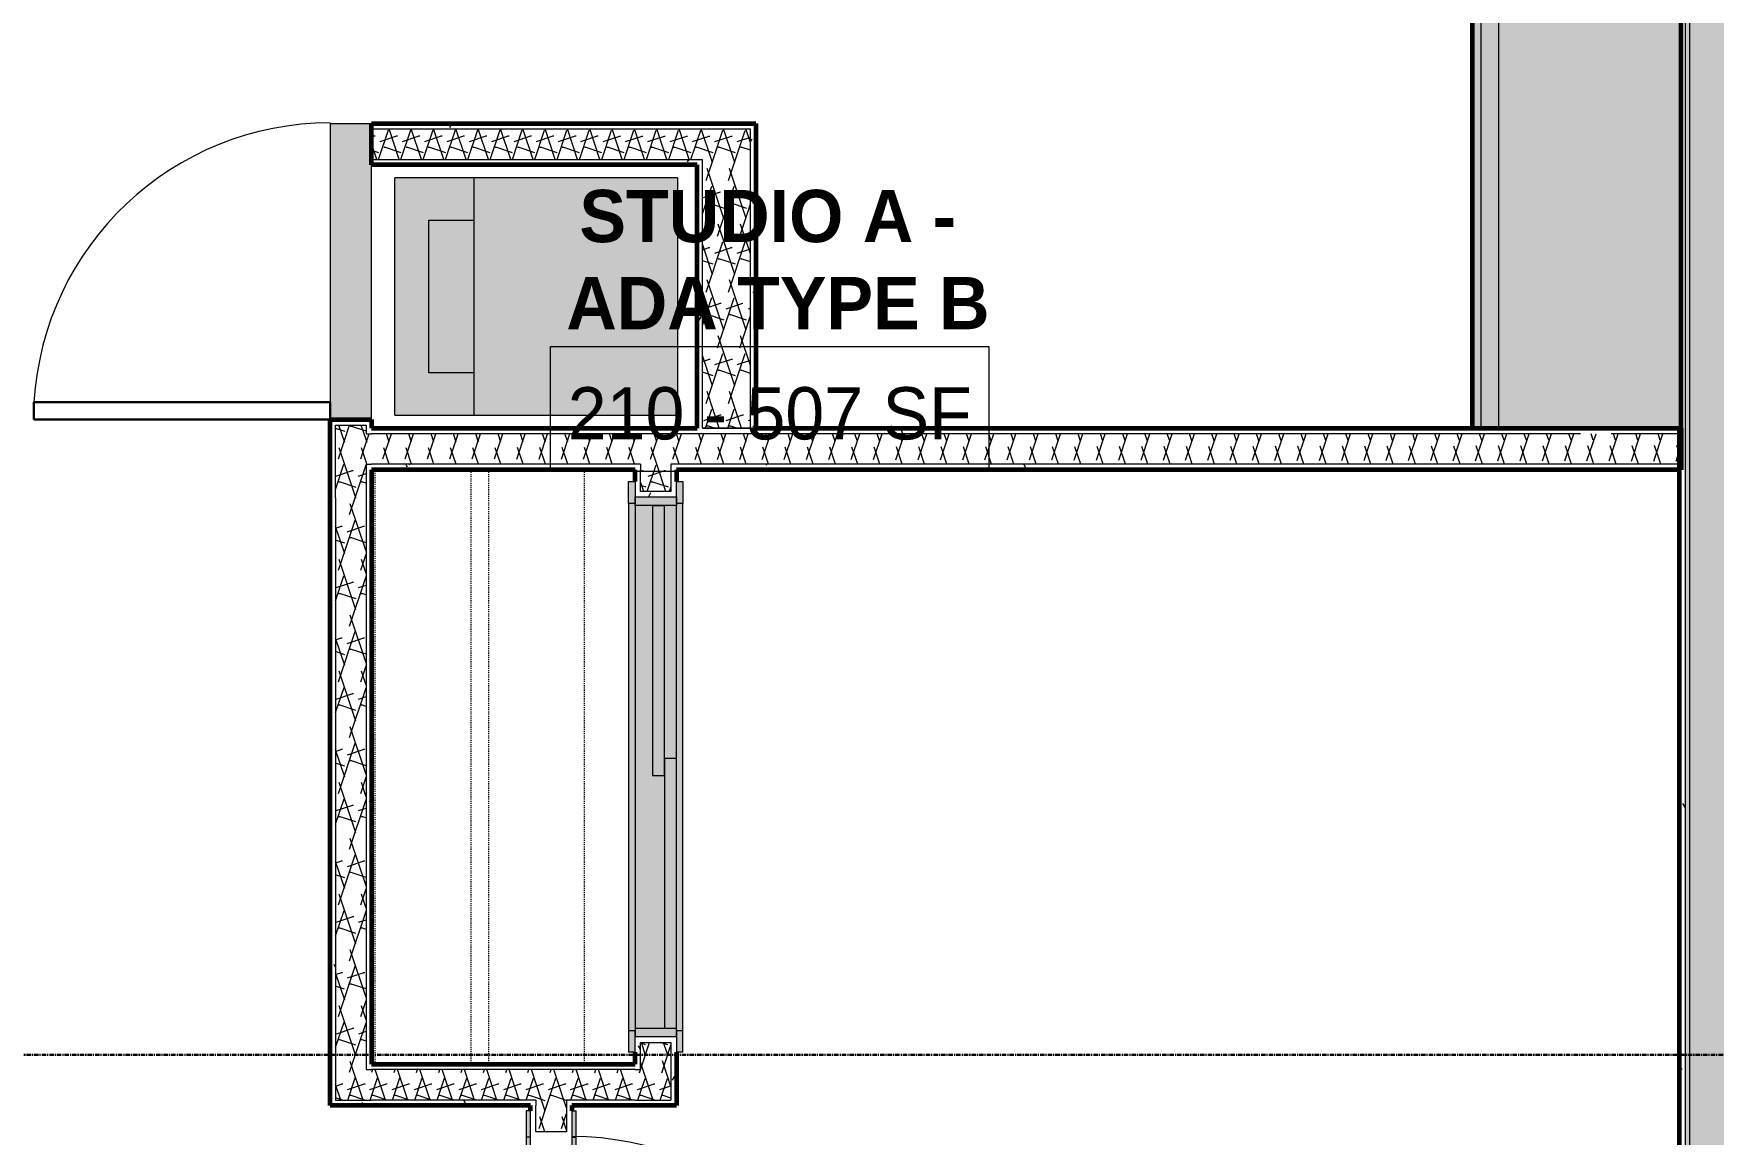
# Model space of a CAD drawing. Header units: inches. Extents: x -4110 to -1807, y 11006 to 12281.
# Drawn here: x -3129 to -2936.1, y 11838.1 to 11964.4 of the extents above; entities that cross this region are included whole.
import ezdxf

# ---------------------------------------------------------------- set-up
doc = ezdxf.new("R2010")
doc.units = ezdxf.units.IN
doc.header["$MEASUREMENT"] = 0
doc.linetypes.add('Dash', pattern=[0.25, 0.125, -0.125])
doc.linetypes.add('Grid Line 1_2_', pattern=[0.8749999999999999, 0.4999999999999999, -0.125, 0.125, -0.125])
for name, color, linetype, lineweight in [('0-1', 7, 'Continuous', 5), ('0-2', 90, 'Continuous', 18), ('A-AREA-IDEN', 2, 'Continuous', 9), ('A-DOOR', 31, 'Continuous', 18), ('A-DOOR-1', 7, 'Continuous', 9), ('A-DOOR-2', 250, 'Continuous', 30), ('A-DOOR-FRAM-1', 31, 'Continuous', 18), ('A-DOOR-FRAM-2', 7, 'Continuous', 9), ('A-WALL', 113, 'Continuous', 18), ('A-WALL-1', 8, 'Continuous', 5), ('A-WALL-3', 50, 'Continuous', 60), ('A-WALL-4', 90, 'Continuous', 18), ('A-WALL-PATT-1', 7, 'Continuous', 9), ('A-WALL-PATT-2', 253, 'Continuous', 9), ('A-WALL-PATT-5', 111, 'Continuous', 9), ('I-WALL-4', 2, 'Continuous', 5), ('I-WALL-5', 2, 'Continuous', 60), ('P-SANR-FIXT-1', 55, 'Continuous', 9), ('P-SANR-FIXT-2', 7, 'Continuous', 9), ('Q-CASE-3', 7, 'Continuous', 9), ('Q-CASE-5', 9, 'Continuous', 9), ('Q-CASE-6', 50, 'Continuous', 60), ('Q-CASE-HDLN-1', 7, 'Dash', 9), ('S-GRID-1', 1, 'Grid Line 1_2_', 30)]:
    doc.layers.add(name, color=color, linetype=linetype, lineweight=lineweight)
doc.styles.add('Century Gothic', font='ufonts.com_century-gothic.ttf', dxfattribs={"height": 5.999999999999996})
doc.styles.add('Century Gothic_B', font='GOTHICB.TTF', dxfattribs={"height": 5.999999999999996})
pattern_1 = [(0, (0, 0), (20.48, 5.12), [0.845, -14.515, 0.845, -14.515, -81.92]), (0, (0, 0), (20.48, 5.12), [-30.72, 0.845, -29.875, 0.845, -14.515, -35.84]), (0, (0, 0), (20.48, 5.12), [-76.8, 0.845, -9.395, 0.845, -24.755]), (120, (7.68, 2.56), (-14.67405006737632, 15.1762002695053), [0.8449999999999999, -14.515, 0.8449999999999999, -14.515, -81.91999999999999]), (120, (7.68, 2.56), (-14.67405006737632, 15.1762002695053), [-30.72, 0.8449999999999999, -29.875, 0.8449999999999999, -14.515, -35.84]), (120, (7.68, 2.56), (-14.67405006737632, 15.1762002695053), [-76.79999999999998, 0.8449999999999999, -9.394999999999998, 0.8449999999999999, -24.755]), (240, (10.24, 12.8), (-5.805949932623669, -20.2962002695053), [0.845, -14.515, 0.845, -14.515, -81.92]), (240, (10.24, 12.8), (-5.805949932623669, -20.2962002695053), [-30.72, 0.845, -29.875, 0.845, -14.515, -35.84]), (240, (10.24, 12.8), (-5.805949932623669, -20.2962002695053), [-76.8, 0.845, -9.395, 0.845, -24.755])]
pattern_2 = [(161.57, (0.32, 0.32), (-2.560496184573631, -0.0005373861552858683), [0, -18.214, 2.022, 0]), (18.43, (-0.32, 0.32), (-2.560496184573631, 0.0005373861552860904), [0, -18.214, 2.022, 0]), (108.43, (0.32, 0.32), (1.279220909290681, -6.400876726295667), [6.069999999999999, -14.166]), (71.57, (-0.32, 0.32), (1.279220909290681, 6.400876726295667), [6.07, -14.166])]

# ---------------------------------------------------------------- blocks, each defined once
blk = doc.blocks.new('SLIDING - FLUSH - SLIDING - FLUSH - 5-0 x 6-8-3203586-ENLARGED RCP - 2ND FLOOR PLAN - EAST')
at = {"layer": 'A-DOOR'}
for points in [[(-32.7499999999859, 2.500000000040188), (-30.24999999998596, 2.500000000042064), (-30.24999999998647, 3.250000000042064), (-32.74999999998641, 3.250000000040188)], [(-30.24999999998596, 2.500000000042064), (30.25000000001486, 2.500000000088789), (30.25000000001426, 3.250000000088789), (-30.24999999998647, 3.250000000042064)], [(30.25000000001486, 2.500000000088789), (32.75000000001489, 2.500000000042064), (32.75000000001429, 3.25000000004411), (30.25000000001426, 3.250000000088789)], [(-0.9999999999856185, -0.8750000000203498), (30.00000000001679, -0.8749999999964756), (30.00000000001577, 0.5000000000273416), (-0.9999999999866417, 0.5000000000034673)], [(-29.99999999998567, -2.250000000042462), (1.000000000015291, -2.250000000018587), (1.000000000014267, -0.8750000000188151), (-29.9999999999867, -0.8749999999964756)], [(-32.7499999999859, -3.000000000044849), (-30.24999999998596, -3.000000000042973), (-30.24999999998647, -2.250000000113914), (-32.74999999998641, -2.25000000011579)], [(-30.24999999998647, -2.250000000113914), (-30.24999999998596, -3.000000000042973), (30.25000000001495, -2.999999999996248), (30.25000000001435, -2.250000000067188), (-29.99999999998567, -2.250000000113743)], [(30.25000000001495, -2.999999999996248), (32.75000000001489, -2.999999999996248), (32.75000000001429, -2.249999999994543), (30.25000000001435, -2.250000000067188)]]:
    blk.add_hatch(color=256, dxfattribs=at).paths.add_polyline_path(points, flags=0)
at = {"layer": 'A-DOOR-FRAM-1'}
for points in [[(-30.99999999998715, -2.250000000043314), (-29.99999999998567, -2.250000000042462), (-29.99999999998942, 2.499999999934118), (-30.9999999999909, 2.499999999933265), (-30.99999999998817, -0.8749999999973282)], [(30.00000000001679, -0.8749999999964756), (30.0000000000179, -2.249999999996248), (31.00000000001767, -2.249999999995395), (31.00000000001401, 2.499999999981184), (30.00000000001424, 2.499999999980332), (30.00000000001577, 0.5000000000273416)]]:
    blk.add_hatch(color=256, dxfattribs=at).paths.add_polyline_path(points, flags=0)
h = blk.add_hatch(color=256, dxfattribs=at)
h.paths.add_polyline_path([(-29.9999999999867, -0.8749999999964756), (-0.9999999999856185, -0.8750000000203498), (-0.9999999999866417, 0.5000000000034673), (30.00000000001577, 0.5000000000273416), (30.00000000001424, 2.499999999980332), (-29.99999999998942, 2.499999999934118)], flags=0)
h.paths.add_polyline_path([(1.000000000014267, -0.8750000000188151), (1.000000000015291, -2.250000000018587), (30.0000000000179, -2.249999999996248), (30.00000000001679, -0.8749999999964756), (22.75883090203035, -0.8750000000019326)], flags=0)
at = {"layer": 'A-DOOR-1'}
for p, q in [((-32.75000000000009, 2.500000000038348), (-32.75000000000009, 3.250000000038348)), ((-30.25000000000009, 3.250000000038153), (-32.7500000000001, 3.250000000038137)), ((-32.75000000000009, 2.500000000038137), (-30.25000000000008, 2.500000000038153)), ((30.2499999999999, 3.250000000038544), (-30.25000000000009, 3.250000000038349)), ((-30.25000000000009, 3.250000000038348), (-30.25000000000009, 2.500000000038349)), ((30.24999999999991, 2.500000000038544), (30.2499999999999, 3.250000000038544)), ((30.2499999999999, 3.250000000038544), (32.7499999999999, 3.25000000003856)), ((32.7499999999999, 2.50000000003856), (30.2499999999999, 2.500000000038544)), ((32.7499999999999, 3.25000000003856), (32.7499999999999, 2.50000000003856)), ((29.99999999999989, 0.4999999999999985), (-1.000000000000092, 0.4999999999999985)), ((-1.000000000000095, 0.4999999999999985), (-1.000000000000095, -0.8750000000000002)), ((29.99999999999989, 0.4999999999999985), (29.99999999999989, -0.8750000000000002)), ((0.9999999999999057, -0.8750000000000002), (-30.00000000000012, -0.8750000000000002)), ((-30.00000000000012, -0.8750000000000002), (-30.00000000000012, -2.250000000000026)), ((-1.000000000000095, -0.8750000000000002), (29.99999999999989, -0.8750000000000002)), ((0.9999999999999057, -0.8750000000000002), (0.9999999999999057, -2.250000000000026)), ((-32.75000000000011, -3.000000000000026), (-32.75000000000011, -2.250000000000026)), ((-30.25000000000011, -2.250000000000026), (-32.75000000000011, -2.250000000000026)), ((-32.75000000000011, -3.000000000000027), (-30.25000000000011, -3.000000000000027)), ((-30.25000000000012, -2.250000000000026), (-30.25000000000012, -3.000000000000025)), ((-30.25000000000011, -3.000000000000026), (30.24999999999988, -3.000000000000025)), ((-30.00000000000012, -2.250000000000026), (0.9999999999999057, -2.250000000000026)), ((30.24999999999988, -2.250000000000026), (32.74999999999988, -2.250000000000026)), ((30.24999999999989, -3.000000000000026), (30.24999999999989, -2.250000000000026)), ((32.74999999999988, -3.000000000000026), (30.24999999999988, -3.000000000000026)), ((32.74999999999988, -2.250000000000026), (32.74999999999988, -3.000000000000026))]:
    blk.add_line(p, q, dxfattribs=at)
at = {"layer": 'A-DOOR-FRAM-2'}
for p, q in [((-31.0000000000001, -2.249999999999958), (-31.0000000000001, 2.500000000038503)), ((-30.00000000000008, 2.500000000038503), (-31.0000000000001, 2.500000000038503)), ((29.99999999999988, 2.500000000038503), (-30.00000000000008, 2.500000000038503)), ((-30.00000000000008, 2.500000000038503), (-30.00000000000008, -2.249999999999958)), ((29.99999999999988, -2.249999999999958), (29.99999999999988, 2.500000000038503)), ((29.99999999999988, 2.500000000038503), (30.9999999999999, 2.500000000038503)), ((30.9999999999999, 2.500000000038503), (30.9999999999999, -2.249999999999958)), ((-31.00000000000009, -2.249999999999958), (-30.00000000000009, -2.249999999999958)), ((0.9999999999998684, -2.249999999999958), (29.99999999999988, -2.249999999999958)), ((30.9999999999999, -2.249999999999958), (29.99999999999988, -2.249999999999958))]:
    blk.add_line(p, q, dxfattribs=at)
blk = doc.blocks.new('SWING - SINGLE - FLUSH - SWING - FLUSH - 2-10 x 6-8 - PRIVACY-3983842-ENLARGED RCP - 2ND FLOOR PLAN - EAST')
at = {"layer": 'A-DOOR-FRAM-1'}
for points in [[(-16.99999999999613, 2.874999999986641), (-19.99999999999545, 2.874999999986641), (-19.99999999999545, 2.374999999987608), (-16.99999999999613, 2.374999999987608)], [(16.70770449510755, 2.874999999986641), (-16.99999999999613, 2.874999999986641), (-16.99999999999613, 2.374999999987608), (17.00000000000355, 2.374999999987608), (17.00000000000355, 2.874999999986641)], [(17.00000000000355, 2.874999999986641), (17.00000000000355, 2.374999999986585), (20.00000000000423, 2.374999999987437), (20.00000000000423, 2.874999999986641), (19.36199049505919, 2.874999999986641)], [(-19.99999999999545, -2.375000000012505), (-19.99999999999545, -2.875000000013415), (-16.99999999999613, -2.875000000013415), (-16.99999999999613, -2.375000000012505), (-17.62499999999582, -2.375000000012505)], [(-16.99999999999613, -2.375000000012505), (-16.99999999999613, -2.875000000013415), (17.00000000000355, -2.875000000013415), (17.00000000000355, -2.375000000013358), (-12.3394941324722, -2.375000000012505)], [(17.00000000000355, -2.375000000012505), (17.00000000000355, -2.875000000013415), (20.00000000000423, -2.875000000013415), (20.00000000000423, -2.375000000012505)]]:
    blk.add_hatch(color=256, dxfattribs=at).paths.add_polyline_path(points, flags=0)
at = {"layer": 'A-DOOR-1'}
blk.add_arc((17.00000000000095, 2.374999999999438), 34.06659275674494, 93.36568699838679, 179.9999999999998, dxfattribs=at)
at = {"layer": 'A-DOOR-2'}
for p, q in [((15, 2.374999999999781), (15, 36.3828335395518)), ((17.00000000000095, 36.3828335395518), (15, 36.3828335395518)), ((17.00000000000095, 2.374999999999781), (17.00000000000095, 36.3828335395518)), ((17.00000000000095, 2.374999999999781), (15, 2.374999999999781))]:
    blk.add_line(p, q, dxfattribs=at)
at = {"layer": 'A-DOOR-FRAM-2'}
for p, q in [((-16.99999999999998, 2.874999999999861), (-19.99999999999934, 2.874999999999855)), ((-19.99999999999934, 2.374999999999855), (-19.99999999999934, 2.874999999999855)), ((-19.99999999999934, 2.374999999999855), (-16.99999999999998, 2.374999999999861)), ((17.00000000000001, 2.874999999999924), (-16.99999999999998, 2.874999999999861)), ((-16.99999999999998, 2.374999999999861), (-16.99999999999998, 2.874999999999861)), ((-16.99999999999998, 2.374999999999861), (17.00000000000001, 2.374999999999924)), ((20.0000000000006, 2.87499999999993), (17.00000000000001, 2.874999999999924)), ((17.00000000000001, 2.374999999999924), (17.00000000000001, 2.874999999999924)), ((17.00000000000001, 2.374999999999924), (20.0000000000006, 2.37499999999993)), ((20.0000000000006, 2.37499999999993), (20.0000000000006, 2.87499999999993)), ((-16.99999999999996, -2.375000000000138), (-19.99999999999936, -2.375000000000144)), ((-19.99999999999936, -2.375000000000144), (-19.99999999999936, -2.875000000000143)), ((-19.99999999999936, -2.875000000000143), (-16.99999999999996, -2.875000000000138)), ((17.00000000000042, -2.375000000000075), (-16.99999999999996, -2.375000000000138)), ((-16.99999999999996, -2.375000000000138), (-16.99999999999996, -2.875000000000138)), ((-16.99999999999996, -2.875000000000138), (17.00000000000042, -2.875000000000075)), ((20.00000000000058, -2.375000000000069), (17.00000000000042, -2.375000000000075)), ((17.00000000000042, -2.375000000000075), (17.00000000000042, -2.875000000000075)), ((17.00000000000042, -2.875000000000075), (20.00000000000058, -2.875000000000069)), ((20.00000000000058, -2.375000000000069), (20.00000000000058, -2.875000000000069))]:
    blk.add_line(p, q, dxfattribs=at)
blk = doc.blocks.new('OD_CW_Closet - OD_CW_Closet-3786599-ENLARGED RCP - 2ND FLOOR PLAN - EAST')
at = {"layer": 'Q-CASE-HDLN-1'}
for p, q in [((0.7377049180327883, -1.239008895481674e-13), (68.9877049180287, -1.239008895481674e-13)), ((0.7377049180327883, -11.00000000000012), (68.9877049180287, -11.00000000000012)), ((0.7377049180327883, -13.00000000000012), (68.9877049180287, -13.00000000000012)), ((68.9877049180287, -24.00000000000016), (0.7377049180327829, -24.00000000000016))]:
    blk.add_line(p, q, dxfattribs=at)
blk = doc.blocks.new('SWING - SINGLE - FLUSH - SWING - OFFSET PIVOT - 34_ x 80_ - DRYWALL FRAME-3983854-ENLARGED RCP - 2ND FLOOR PLAN - EAST')
at = {"layer": 'A-DOOR-1'}
blk.add_arc((17.00000000000095, -2.374999999999438), 34.06659275674494, 179.9999999999998, 266.6343130016129, dxfattribs=at)
at = {"layer": 'A-DOOR-2'}
for p, q in [((15, -2.374999999999781), (15, -36.3828335395518)), ((17.00000000000095, -2.374999999999781), (15, -2.374999999999781)), ((17.00000000000095, -2.374999999999781), (17.00000000000095, -36.3828335395518)), ((17.00000000000095, -36.3828335395518), (15, -36.3828335395518))]:
    blk.add_line(p, q, dxfattribs=at)
blk = doc.blocks.new('Stacked Washer and Dryer - 26_x25_ - Private-1352637-ENLARGED RCP - 2ND FLOOR PLAN - EAST')
at = {"layer": 'P-SANR-FIXT-1'}
blk.add_hatch(color=256, dxfattribs=at).paths.add_polyline_path([(32.43750000002097, -13.62499999998709), (32.43749999999726, 13.62500000004098), (-2.660272002685815e-11, 13.62500000001284), (-2.899014361901208e-12, -13.62500000001523), (12.40349413126245, -13.62500000000449)], flags=0)
at = {"layer": 'P-SANR-FIXT-2'}
for p, q in [((32.43750000000041, 13.62499999999967), (2.451372438372345e-13, 13.62499999999967)), ((2.478017790963349e-13, -13.62500000000033), (2.478017790963349e-13, 13.62499999999967)), ((23.34375000000077, 13.62499999999893), (23.34375000000077, -13.62500000000107)), ((32.43750000000041, 13.62499999999967), (32.43750000000041, -13.62500000000033)), ((23.34375000000077, 8.750000000000055), (28.53125000000077, 8.750000000000055)), ((28.53125000000077, 8.750000000000055), (28.53125000000077, -8.749999999999943)), ((28.53125000000077, -8.749999999999943), (23.34375000000077, -8.749999999999943)), ((2.478017790963349e-13, -13.62500000000033), (32.43750000000041, -13.62500000000033))]:
    blk.add_line(p, q, dxfattribs=at)
blk = doc.blocks.new('OD_CW_Base Cabinet - OD_CW_Base Cabinet-3857763-ENLARGED RCP - 2ND FLOOR PLAN - EAST')
at = {"layer": 'Q-CASE-5'}
for points in [[(191.3377049180715, 14.39949413245711), (191.3377049180708, 24.00000000001262), (0.7377049180158791, 23.99999999999744), (0.7377049180175844, 2.99999999998073), (191.3377049180725, 2.999999999995907)], [(191.337704918071, 0.9999999999975556), (191.3377049180708, 2.999999999995907), (0.7377049180173286, 2.99999999998073), (0.7377049180174992, 0.9999999999823784), (131.7592073493056, 0.9999999999927808)], [(191.3377049180709, 0.9999999999975556), (0.7377049180180107, 0.9999999999823784), (0.7377049180180107, -1.77351466845721e-11), (191.3377049180709, -2.55795384873636e-12)]]:
    blk.add_hatch(color=256, dxfattribs=at).paths.add_polyline_path(points, flags=0)
at = {"layer": 'Q-CASE-3'}
for p, q in [((0.7377049180327276, 24.00000000000016), (0.7377049180327573, 2.999999999998593)), ((0.7377049180327276, 24.00000000000016), (191.3377049180858, 24.00000000000043)), ((191.3377049180858, 2.999999999998861), (191.3377049180858, 24.00000000000043)), ((0.7377049180327575, 2.999999999998592), (0.7377049180327603, 1.000000000000142)), ((0.7377049180327573, 2.999999999998592), (191.3377049180858, 2.999999999998861)), ((191.3377049180858, 1.000000000000411), (191.3377049180858, 2.999999999998861)), ((0.7377049180333344, 1.000000000000142), (0.7377049180333358, 1.41886502547095e-13)), ((0.7377049180333344, 1.000000000000142), (191.3377049180859, 1.000000000000411)), ((0.7377049180327603, 1.000000000000142), (191.3377049180858, 1.000000000000411)), ((0.7377049180333358, 1.41961309018274e-13), (191.3377049180859, 4.111680692890258e-13)), ((191.3377049180859, 4.111680692890258e-13), (191.3377049180859, 1.000000000000411))]:
    blk.add_line(p, q, dxfattribs=at)
at = {"layer": 'Q-CASE-6'}
for p, q in [((191.3377049180859, 24.00000000000016), (0.7377049180327829, 24.00000000000016)), ((0.7377049180327883, 24.00000000000016), (0.7377049180327883, 1.225686219186173e-13)), ((191.3377049180859, 1.212363542890671e-13), (191.3377049180859, 24.00000000000016)), ((0.7377049180327883, 1.212363542890671e-13), (191.3377049180859, 1.212363542890671e-13))]:
    blk.add_line(p, q, dxfattribs=at)
blk = doc.blocks.new('CTR - 1st Phase - Unit Layouts_rvt-1-ENLARGED RCP - 2ND FLOOR PLAN - EAST')
at = {"layer": 'A-WALL-1'}
blk.add_hatch(color=256, dxfattribs=at).paths.add_polyline_path([(-3094.898736680439, 11920.11439611052), (-3090.148736680425, 11920.11439611052), (-3090.14873668044, 11954.1143961115), (-3094.898736680439, 11954.1143961115), (-3094.898736680439, 11920.61439611093)], flags=0)
at = {"layer": 'A-WALL-PATT-1'}
h = blk.add_hatch(dxfattribs=at)
h.set_pattern_fill('FP_1', color=256, style=0, pattern_type=2)
h.set_pattern_definition(pattern_1)
h.paths.add_polyline_path([(-3046.648736676408, 11953.4893961115), (-3046.023736676406, 11953.4893961115), (-3046.023736676406, 11954.1143961115), (-3090.14873668044, 11954.1143961115), (-3090.14873668044, 11953.4893961115), (-3052.148736676408, 11953.4893961115)], flags=0)
h = blk.add_hatch(dxfattribs=at)
h.set_pattern_fill('FP_1', color=256, style=0, pattern_type=2)
h.set_pattern_definition(pattern_1)
h.paths.add_polyline_path([(-3046.648736676421, 11919.11439611056), (-3046.023736676421, 11919.11439611056), (-3046.023736676406, 11953.4893961115), (-3046.648736676408, 11953.4893961115), (-3046.648736676421, 11919.11852152311)], flags=0)
h = blk.add_hatch(dxfattribs=at)
h.set_pattern_fill('FP_1', color=256, style=0, pattern_type=2)
h.set_pattern_definition(pattern_1)
h.paths.add_polyline_path([(-3052.773736676409, 11949.3643961115), (-3052.148736676408, 11949.3643961115), (-3052.148736676408, 11949.9893961115), (-3090.14873668044, 11949.9893961115), (-3090.14873668044, 11949.3643961115), (-3055.023736678813, 11949.3643961115)], flags=0)
h = blk.add_hatch(dxfattribs=at)
h.set_pattern_fill('FP_1', color=256, style=0, pattern_type=2)
h.set_pattern_definition(pattern_1)
h.paths.add_polyline_path([(-3052.148736676422, 11919.11439611056), (-3052.148736676408, 11949.3643961115), (-3052.773736676409, 11949.3643961115), (-3052.773736676423, 11919.11439611056)], flags=0)
h = blk.add_hatch(dxfattribs=at)
h.set_pattern_fill('FP_1', color=256, style=0, pattern_type=2)
h.set_pattern_definition(pattern_1)
h.paths.add_polyline_path([(-3094.898736680258, 11911.11898590789), (-3094.273736680426, 11911.11898590789), (-3094.273736680258, 11919.48939611052), (-3092.523736680423, 11919.48939611052), (-3092.523736680423, 11920.11439611052), (-3094.898736680258, 11920.11439611052), (-3094.898736680258, 11914.98939611057)], flags=0)
h = blk.add_hatch(dxfattribs=at)
h.set_pattern_fill('FP_1', color=256, style=0, pattern_type=2)
h.set_pattern_definition(pattern_1)
h.paths.add_polyline_path([(-2939.961236678369, 11918.4893961105), (-2939.961236678369, 11919.11439611049), (-2947.586236679768, 11919.11439611049), (-2947.586236679768, 11918.4893961105)], flags=0)
h.paths.add_polyline_path([(-3016.732742547244, 11918.48939611057), (-2951.336236679768, 11918.48939611057), (-2951.336236679768, 11919.11439611049), (-3052.773736676421, 11919.11439611056), (-3052.773736676421, 11918.48939611057), (-3046.648736676421, 11918.48939611057)], flags=0)
h = blk.add_hatch(dxfattribs=at)
h.set_pattern_fill('FP_1', color=256, style=0, pattern_type=2)
h.set_pattern_definition(pattern_1)
h.paths.add_polyline_path([(-3052.773736676421, 11914.36439611054), (-3052.773736676423, 11914.98939611054), (-3055.773736680203, 11914.98939611055), (-3055.773736680203, 11914.36439611055), (-3052.88534381928, 11914.36439611054)], flags=0)
h.paths.add_polyline_path([(-3061.523736678813, 11914.36439611055), (-3059.273736680203, 11914.36439611055), (-3059.273736680203, 11914.98939611055), (-3090.148736680256, 11914.98939611055), (-3090.148736680256, 11914.36439611055), (-3067.251617547245, 11914.36439611055)], flags=0)
h = blk.add_hatch(dxfattribs=at)
h.set_pattern_fill('FP_1', color=256, style=0, pattern_type=2)
h.set_pattern_definition(pattern_1)
h.paths.add_polyline_path([(-3059.273736680258, 11845.4893961106), (-3059.273736680257, 11848.61439611057), (-3057.523736680255, 11848.61439611057), (-3057.523736680255, 11849.23939611057), (-3059.898736680253, 11849.23939611057), (-3059.898736680258, 11845.4893961106)], flags=0)
h.paths.add_polyline_path([(-3059.898736680253, 11911.23939611057), (-3057.523736680206, 11911.23939611057), (-3057.523736680206, 11911.86439611057), (-3059.273736680203, 11911.86439611057), (-3059.273736680203, 11914.36439611055), (-3059.898736680203, 11914.36439611055), (-3059.898736680253, 11911.86439611057)], flags=0)
h = blk.add_hatch(dxfattribs=at)
h.set_pattern_fill('FP_1', color=256, style=0, pattern_type=2)
h.set_pattern_definition(pattern_1)
h.paths.add_polyline_path([(-3055.148736680254, 11841.36439611059), (-3055.148736680324, 11849.23939611057), (-3057.523736680255, 11849.23939611057), (-3057.523736680255, 11848.61439611057), (-3055.773736680254, 11848.61439611057), (-3055.773736680254, 11841.36439611059)], flags=0)
h.paths.add_polyline_path([(-3055.148736680276, 11911.23939611057), (-3055.148736680203, 11914.36439611055), (-3055.773736680203, 11914.36439611055), (-3055.773736680203, 11911.86439611057), (-3057.523736680206, 11911.86439611057), (-3057.523736680206, 11911.23939611057), (-3055.773736680203, 11911.23939611057)], flags=0)
h = blk.add_hatch(dxfattribs=at)
h.set_pattern_fill('FP_1', color=256, style=0, pattern_type=2)
h.set_pattern_definition(pattern_1)
h.paths.add_polyline_path([(-2951.336236679768, 11914.3643961105), (-2939.961236678369, 11914.36543893585), (-2939.961236678369, 11914.9893961105), (-3052.773736676421, 11914.98939611057), (-3052.773736676421, 11914.36439611057), (-2960.773736679706, 11914.3643961105)], flags=0)
h = blk.add_hatch(dxfattribs=at)
h.set_pattern_fill('FP_1', color=256, style=0, pattern_type=2)
h.set_pattern_definition(pattern_1)
h.paths.add_polyline_path([(-3094.898736680258, 11841.36439611061), (-3094.273736680258, 11841.36439611061), (-3094.273736680258, 11911.11898590789), (-3094.898736680258, 11911.11898590789), (-3094.898736680258, 11845.48939611061)], flags=0)
h = blk.add_hatch(dxfattribs=at)
h.set_pattern_fill('FP_1', color=256, style=0, pattern_type=2)
h.set_pattern_definition(pattern_1)
h.paths.add_polyline_path([(-3090.148736680257, 11845.48939611061), (-3090.148736680256, 11911.11898590789), (-3090.773736680233, 11911.11898590789), (-3090.773736680256, 11845.48939611061)], flags=0)
h = blk.add_hatch(dxfattribs=at)
h.set_pattern_fill('FP_1', color=256, style=0, pattern_type=2)
h.set_pattern_definition(pattern_1)
h.paths.add_polyline_path([(-3055.773736680254, 11841.36439611059), (-3055.773736680254, 11841.9893961106), (-3067.773736679933, 11841.9893961106), (-3067.773736679933, 11841.3643961106), (-3059.273736680257, 11841.36439611059)], flags=0)
h.paths.add_polyline_path([(-3090.663744373082, 11841.3643961106), (-3071.273736679933, 11841.3643961106), (-3071.273736679933, 11841.9893961106), (-3094.273736680258, 11841.98939611061), (-3094.268086060876, 11841.36439611061), (-3090.773736680256, 11841.36439611061)], flags=0)
h = blk.add_hatch(dxfattribs=at)
h.set_pattern_fill('FP_1', color=256, style=0, pattern_type=2)
h.set_pattern_definition(pattern_1)
h.paths.add_polyline_path([(-3071.898736679989, 11742.74398590762), (-3071.273736679988, 11742.74398590762), (-3071.273736679988, 11757.11439611058), (-3069.523736679989, 11757.11439611058), (-3069.523736679989, 11757.73939611058), (-3071.89873667998, 11757.73939611058), (-3071.89873667998, 11751.60889367925)], flags=0)
h.paths.add_polyline_path([(-3071.898736679955, 11791.73939611058), (-3069.523736679961, 11791.73939611058), (-3069.523736679961, 11792.36439611059), (-3071.273736679961, 11792.36439611059), (-3071.273736679961, 11803.11439611061), (-3069.523736679956, 11803.11439611061), (-3069.523736679955, 11803.7393961106), (-3071.898736679952, 11803.7393961106), (-3071.898736679955, 11792.36439611058)], flags=0)
h.paths.add_polyline_path([(-3071.143528346602, 11837.73939611061), (-3069.523736679935, 11837.73939611061), (-3069.523736679935, 11838.3643961106), (-3071.273736679935, 11838.3643961106), (-3071.273736679933, 11841.3643961106), (-3071.898736679955, 11841.3643961106), (-3071.898736679955, 11837.73939611061), (-3071.273736679933, 11837.73939611061)], flags=0)
h = blk.add_hatch(dxfattribs=at)
h.set_pattern_fill('FP_1', color=256, style=0, pattern_type=2)
h.set_pattern_definition(pattern_1)
h.paths.add_polyline_path([(-3067.77373667998, 11742.74398590762), (-3067.769146889104, 11742.74398590762), (-3067.148736686719, 11743.36439611), (-3067.148736679961, 11757.73939611058), (-3069.523736679989, 11757.73939611058), (-3069.523736679989, 11757.11439611058), (-3067.77373667998, 11757.11439611058), (-3067.77373667998, 11743.36439611)], flags=0)
h.paths.add_polyline_path([(-3067.903945013295, 11791.73939611058), (-3067.148736679958, 11791.73939611058), (-3067.148736679958, 11795.98939611056), (-3067.773736679958, 11795.98939611056), (-3067.773736679958, 11792.36439611059), (-3069.523736679961, 11792.36439611059), (-3069.523736679961, 11791.73939611058)], flags=0)
h.paths.add_polyline_path([(-3067.148736679958, 11799.48939611056), (-3067.148736679958, 11803.7393961106), (-3069.523736679955, 11803.7393961106), (-3069.523736679956, 11803.11439611061), (-3067.77373667996, 11803.11439611061), (-3067.773736679958, 11799.48939611056)], flags=0)
h.paths.add_polyline_path([(-3069.523736679935, 11837.73939611061), (-3067.148736679935, 11837.73939611061), (-3067.148736679935, 11841.3643961106), (-3067.773736679933, 11841.3643961106), (-3067.773736679933, 11838.3643961106), (-3069.523736679935, 11838.3643961106)], flags=0)
at = {"layer": 'A-WALL-PATT-2'}
h = blk.add_hatch(dxfattribs=at)
h.set_pattern_fill('FP_2', color=256, style=0, pattern_type=2)
h.set_pattern_definition(pattern_2)
h.paths.add_polyline_path([(-3090.14873668044, 11949.9893961115), (-3046.648736676408, 11949.9893961115), (-3046.648736676408, 11953.4893961115), (-3090.14873668044, 11953.4893961115)], flags=0)
h = blk.add_hatch(dxfattribs=at)
h.set_pattern_fill('FP_2', color=256, style=0, pattern_type=2)
h.set_pattern_definition(pattern_2)
h.paths.add_polyline_path([(-3050.411992547245, 11919.11439611056), (-3046.648736676421, 11919.11439611056), (-3046.648736676408, 11949.9893961115), (-3052.148736676408, 11949.9893961115), (-3052.148736676422, 11919.11439611056)], flags=0)
h = blk.add_hatch(dxfattribs=at)
h.set_pattern_fill('FP_2', color=256, style=0, pattern_type=2)
h.set_pattern_definition(pattern_2)
h.paths.add_polyline_path([(-3094.273736680258, 11911.11898590789), (-3090.773736680424, 11911.11898592534), (-3090.773736680424, 11919.48939611052), (-3094.273736680258, 11919.48939611052)], flags=0)
h = blk.add_hatch(dxfattribs=at)
h.set_pattern_fill('FP_2', color=256, style=0, pattern_type=2)
h.set_pattern_definition(pattern_2)
h.paths.add_polyline_path([(-3090.773736680256, 11914.98939611055), (-3052.148736676422, 11914.98939611057), (-3052.148736676422, 11918.4893961105), (-3090.773736680256, 11918.48939611057), (-3090.773736680256, 11915.00230933371)], flags=0)
h = blk.add_hatch(dxfattribs=at)
h.set_pattern_fill('FP_2', color=256, style=0, pattern_type=2)
h.set_pattern_definition(pattern_2)
h.paths.add_polyline_path([(-2949.374242547245, 11914.9893961105), (-2939.773736679943, 11914.9893961105), (-2939.961236678369, 11915.07339610979), (-2939.961236678369, 11918.4893961105), (-3052.148736676422, 11918.4893961105), (-3052.148736676422, 11914.9893961105), (-2960.773736679706, 11914.9893961105)], flags=0)
h = blk.add_hatch(dxfattribs=at)
h.set_pattern_fill('FP_2', color=256, style=0, pattern_type=2)
h.set_pattern_definition(pattern_2)
h.paths.add_polyline_path([(-3055.773736680254, 11841.9893961106), (-3055.773736680254, 11848.61439611057), (-3059.273736680257, 11848.61439611057), (-3059.273736680257, 11841.9893961106)], flags=0)
h.paths.add_polyline_path([(-3059.273736680203, 11911.86439611057), (-3055.773736680203, 11911.86439611057), (-3055.773736680203, 11914.98939611055), (-3059.273736680203, 11914.98939611055), (-3059.273736680203, 11912.46006034592)], flags=0)
h = blk.add_hatch(dxfattribs=at)
h.set_pattern_fill('FP_2', color=256, style=0, pattern_type=2)
h.set_pattern_definition(pattern_2)
h.paths.add_polyline_path([(-3090.773736680256, 11841.98939611061), (-3090.773736680256, 11911.11898590789), (-3094.273736680258, 11911.11898590789), (-3094.273736680258, 11841.98939611061), (-3092.523736680423, 11841.98939611061)], flags=0)
h = blk.add_hatch(dxfattribs=at)
h.set_pattern_fill('FP_2', color=256, style=0, pattern_type=2)
h.set_pattern_definition(pattern_2)
h.paths.add_polyline_path([(-3067.148736679935, 11841.9893961106), (-3059.273736680257, 11841.9893961106), (-3059.273736680257, 11845.4893961106), (-3090.773736680256, 11845.48939611061), (-3090.773736680256, 11841.98939611061), (-3067.773736679933, 11841.9893961106)], flags=0)
h = blk.add_hatch(dxfattribs=at)
h.set_pattern_fill('FP_2', color=256, style=0, pattern_type=2)
h.set_pattern_definition(pattern_2)
h.paths.add_polyline_path([(-3069.523736679989, 11742.74398590762), (-3067.773736686719, 11742.74398590762), (-3067.77373667998, 11757.11439611058), (-3071.273736679988, 11757.11439611058), (-3071.273736679988, 11742.74398590762)], flags=0)
h.paths.add_polyline_path([(-3069.52373667996, 11792.36439611059), (-3067.773736679958, 11792.36439611059), (-3067.773736679958, 11803.11439611061), (-3071.273736679954, 11803.11439611061), (-3071.273736679961, 11792.36439611059)], flags=0)
h.paths.add_polyline_path([(-3067.773736679933, 11838.3643961106), (-3067.773736679933, 11841.9893961106), (-3071.273736679933, 11841.9893961106), (-3071.273736679933, 11838.3643961106), (-3069.523736679935, 11838.3643961106)], flags=0)
at = {"layer": 'A-WALL-3'}
for p, q in [((-3090.148736680434, 11949.36439611149), (-3090.148736680437, 11954.11439611149)), ((-3090.148736680437, 11954.11439611149), (-3046.023736676403, 11954.11439611149)), ((-3046.023736676403, 11954.11439611149), (-3046.023736676403, 11953.48939611148)), ((-3046.023736676403, 11953.48939611148), (-3046.023736676404, 11949.36439611149)), ((-3052.773736676404, 11949.36439611149), (-3090.148736680434, 11949.36439611149)), ((-3052.773736676417, 11919.11439611056), (-3052.773736676404, 11949.36439611149)), ((-3046.023736676404, 11949.36439611149), (-3046.023736676417, 11919.11439611055)), ((-3094.898736680419, 11911.11898590786), (-3094.898736680423, 11920.11439611051)), ((-3094.898736680423, 11920.11439611051), (-3090.148736680423, 11920.11439611051)), ((-3090.148736680423, 11920.11439611051), (-3090.148736680422, 11919.11439611055)), ((-3090.148736680422, 11919.11439611055), (-3052.773736676417, 11919.11439611053)), ((-3046.023736676418, 11919.11439611055), (-2963.773736679701, 11919.1143961105)), ((-2939.773736679937, 11919.11439611048), (-2939.77373667994, 11914.36439611048)), ((-3090.14873668042, 11914.36439611055), (-3090.148736680419, 11911.11898590787)), ((-3059.8987366802, 11914.36439611054), (-3090.14873668042, 11914.36439611055)), ((-3059.898736680201, 11912.98939611056), (-3059.8987366802, 11914.36439611053)), ((-3055.1487366802, 11914.36439611053), (-3055.148736680201, 11912.98939611056)), ((-3052.77373667642, 11914.36439611053), (-3055.1487366802, 11914.36439611053)), ((-2939.77373667994, 11914.36439611048), (-3052.77373667642, 11914.36439611056)), ((-3094.898736680254, 11841.3643961106), (-3094.898736680229, 11911.11898590788)), ((-3090.148736680229, 11911.11898590787), (-3090.148736680253, 11846.1143961106)), ((-3090.148736680253, 11846.1143961106), (-3059.898736680253, 11846.11439611058)), ((-3059.898736680253, 11846.11439611058), (-3059.898736680252, 11847.48939611056)), ((-3055.148736680252, 11847.48939611056), (-3055.148736680257, 11841.36439611058)), ((-3094.273736680254, 11841.3643961106), (-3094.898736680254, 11841.3643961106)), ((-3090.148736680254, 11841.36439611059), (-3094.273736680254, 11841.3643961106)), ((-3071.89873667993, 11841.36439611059), (-3090.148736680254, 11841.36439611059)), ((-3071.89873667993, 11840.73939611059), (-3071.89873667993, 11841.36439611059)), ((-3067.14873667993, 11841.36439611058), (-3067.14873667993, 11840.73939611059)), ((-3059.898736680257, 11841.36439611058), (-3067.14873667993, 11841.36439611058)), ((-3055.773736680257, 11841.36439611058), (-3059.898736680257, 11841.36439611058)), ((-3055.148736680257, 11841.36439611058), (-3055.773736680257, 11841.36439611058))]:
    blk.add_line(p, q, dxfattribs=at)
at = {"layer": 'A-WALL-4'}
for p, q in [((-3094.898736680436, 11954.11439611149), (-3094.898736680423, 11920.11439611051)), ((-3094.898736680436, 11954.11439611149), (-3090.148736680436, 11954.11439611149)), ((-3090.148736680437, 11953.48939611149), (-3046.648736676404, 11953.48939611148)), ((-3046.648736676405, 11949.98939611149), (-3046.648736676404, 11953.48939611149)), ((-3090.148736680434, 11949.98939611149), (-3052.148736676404, 11949.98939611149)), ((-3090.148736680423, 11920.11439611051), (-3090.148736680434, 11949.36439611149)), ((-3052.148736676404, 11949.36439611149), (-3052.148736676404, 11949.98939611149)), ((-3052.148736676417, 11919.11439611056), (-3052.148736676404, 11949.36439611148)), ((-3046.648736676405, 11949.36439611149), (-3046.648736676405, 11949.98939611149)), ((-3046.648736676418, 11919.11439611055), (-3046.648736676405, 11949.36439611149)), ((-3094.273736680419, 11911.11898590786), (-3094.273736680423, 11919.48939611051)), ((-3094.273736680423, 11919.48939611051), (-3092.523736680423, 11919.48939611051)), ((-3092.523736680423, 11919.48939611051), (-3090.773736680423, 11919.48939611051)), ((-3090.773736680423, 11919.48939611051), (-3090.773736680422, 11918.48939611056)), ((-3090.773736680422, 11918.48939611055), (-3090.148736680422, 11918.48939611055)), ((-3052.773736676418, 11918.48939611053), (-3090.148736680422, 11918.48939611055)), ((-3052.148736676418, 11918.48939611056), (-3052.773736676418, 11918.48939611056)), ((-3052.148736676418, 11918.48939611053), (-3052.773736676418, 11918.48939611053)), ((-3052.148736676417, 11919.11439611056), (-3046.648736676418, 11919.11439611055)), ((-3046.648736676418, 11919.11439611055), (-3052.148736676417, 11919.11439611056)), ((-2951.336236679765, 11918.48939611049), (-3052.148736676418, 11918.48939611056)), ((-2947.586236679765, 11918.48939611049), (-2947.836236679764, 11918.48939611049)), ((-2939.773736679937, 11918.48939611048), (-2947.586236679765, 11918.48939611049)), ((-3090.773736680421, 11914.98939611056), (-3090.773736680419, 11911.11898590787)), ((-3090.773736680421, 11914.98939611056), (-3090.14873668042, 11914.98939611055)), ((-3059.273736680199, 11914.98939611053), (-3090.14873668042, 11914.98939611055)), ((-3059.273736680199, 11914.98939611053), (-3059.2737366802, 11914.36439611054)), ((-3059.273736680202, 11911.86439611056), (-3059.2737366802, 11914.36439611053)), ((-3055.7737366802, 11914.98939611053), (-3055.7737366802, 11914.36439611053)), ((-3052.773736676419, 11914.98939611053), (-3055.7737366802, 11914.98939611053)), ((-3055.7737366802, 11914.36439611053), (-3055.773736680202, 11911.86439611056)), ((-3052.148736676419, 11914.98939611056), (-3052.773736676419, 11914.98939611056)), ((-3052.148736676419, 11914.98939611053), (-3052.77373667642, 11914.98939611053)), ((-2939.77373667994, 11914.98939611048), (-3052.148736676419, 11914.98939611056)), ((-3057.523736680202, 11911.86439611056), (-3059.273736680202, 11911.86439611056)), ((-3055.773736680202, 11911.86439611056), (-3057.523736680202, 11911.86439611056)), ((-3094.273736680229, 11911.11898590788), (-3094.273736680254, 11841.9893961106)), ((-3090.773736680229, 11911.11898590787), (-3090.773736680253, 11845.4893961106)), ((-3059.273736680253, 11845.48939611058), (-3059.273736680251, 11848.61439611056)), ((-3059.273736680251, 11848.61439611056), (-3057.523736680251, 11848.61439611056)), ((-3057.523736680251, 11848.61439611056), (-3055.773736680251, 11848.61439611056)), ((-3055.773736680251, 11848.61439611056), (-3055.773736680256, 11841.98939611058)), ((-3090.773736680253, 11845.4893961106), (-3090.148736680253, 11845.48939611059)), ((-3059.898736680253, 11845.48939611058), (-3090.148736680253, 11845.48939611059)), ((-3059.898736680254, 11845.48939611058), (-3059.273736680253, 11845.48939611058)), ((-3094.273736680254, 11841.9893961106), (-3090.773736680254, 11841.9893961106)), ((-3090.773736680254, 11841.9893961106), (-3090.148736680254, 11841.9893961106)), ((-3071.27373667993, 11841.98939611059), (-3090.148736680254, 11841.9893961106)), ((-3071.27373667993, 11841.98939611059), (-3071.27373667993, 11841.36439611059)), ((-3071.273736679932, 11838.36439611059), (-3071.27373667993, 11841.36439611059)), ((-3067.77373667993, 11841.98939611059), (-3067.77373667993, 11841.36439611058)), ((-3059.898736680256, 11841.98939611058), (-3067.77373667993, 11841.98939611058)), ((-3067.77373667993, 11841.36439611058), (-3067.773736679932, 11838.36439611059)), ((-3059.898736680257, 11841.98939611058), (-3059.273736680257, 11841.98939611058)), ((-3059.273736680257, 11841.98939611058), (-3055.773736680256, 11841.98939611058)), ((-3069.523736679932, 11838.36439611059), (-3071.273736679932, 11838.36439611059)), ((-3067.773736679932, 11838.36439611059), (-3069.523736679932, 11838.36439611059))]:
    blk.add_line(p, q, dxfattribs=at)
at = {"layer": '0-2'}
for name, p, rotation in [('OD_CW_Base Cabinet - OD_CW_Base Cabinet-3857763-ENLARGED RCP - 2ND FLOOR PLAN - EAST', (-2963.773736679686, 12110.45210102856), 269.9999999999955), ('SWING - SINGLE - FLUSH - SWING - OFFSET PIVOT - 34_ x 80_ - DRYWALL FRAME-3983854-ENLARGED RCP - 2ND FLOOR PLAN - EAST', (-3092.52373668043, 11937.11439611051), 270.000000000023), ('Stacked Washer and Dryer - 26_x25_ - Private-1352637-ENLARGED RCP - 2ND FLOOR PLAN - EAST', (-3055.023736678811, 11934.23939611092), 180), ('OD_CW_Closet - OD_CW_Closet-3786599-ENLARGED RCP - 2ND FLOOR PLAN - EAST', (-3065.735061545364, 11915.10210102859), 269.9999999999793), ('SLIDING - FLUSH - SLIDING - FLUSH - 5-0 x 6-8-3203586-ENLARGED RCP - 2ND FLOOR PLAN - EAST', (-3057.398736680297, 11880.23939611056), 89.9999999999558), ('SWING - SINGLE - FLUSH - SWING - FLUSH - 2-10 x 6-8 - PRIVACY-3983842-ENLARGED RCP - 2ND FLOOR PLAN - EAST', (-3069.523736679942, 11820.73939611059), 269.9999999999679)]:
    blk.add_blockref(name, p, dxfattribs=dict(at, rotation=rotation))
blk = doc.blocks.new('CTR - 1st Phase - Structure_rvt-1-ENLARGED RCP - 2ND FLOOR PLAN - EAST')
at = {"layer": 'S-GRID-1'}
blk.add_line((-1807.144791239911, 11847.18939611053), (-4076.950002061646, 11847.18939611053), dxfattribs=at)

msp = doc.modelspace()

# ---------------------------------------------------------------- hatches: boundary and pattern name
at = {"layer": 'A-WALL-PATT-5'}
h = msp.add_hatch(dxfattribs=at)
h.set_pattern_fill('FP_1', color=256, style=0, pattern_type=2)
h.set_pattern_definition(pattern_1)
h.paths.add_polyline_path([(-2939.336236678335, 11725.36439611077), (-2939.336236678335, 12110.33939611053), (-2939.961236678369, 12110.33939611053), (-2939.961236678369, 12109.71439611054), (-2939.773736679689, 12109.71439611054), (-2939.773736679943, 11919.11439611049), (-2939.961236678369, 11919.11439611049), (-2939.961236678369, 11915.04615286678), (-2939.773736679943, 11914.9893961105), (-2939.961236678369, 11914.9893961105), (-2939.961236678369, 11725.36439611077)], flags=0)
h = msp.add_hatch(dxfattribs=at)
h.set_pattern_fill('FP_2', color=256, style=0, pattern_type=2)
h.set_pattern_definition(pattern_2)
h.paths.add_polyline_path([(-2933.336236678335, 11724.73939611077), (-2933.336236678335, 12110.33939611076), (-2938.83623667837, 12110.33939611076), (-2938.83623667837, 11724.73939611077)], flags=0)
at = {"layer": 'I-WALL-4'}
msp.add_hatch(color=256, dxfattribs=at).paths.add_polyline_path([(-2939.336236678369, 11724.73939611077), (-2938.83623667837, 11724.73939611077), (-2938.83623667837, 12110.33939608374), (-2939.336236678335, 12110.33939611053), (-2939.336236678335, 11725.36439613755)], flags=0)

# ---------------------------------------------------------------- linework, layer by layer
at = {"layer": 'A-AREA-IDEN', "flags": 128}
msp.add_lwpolyline([(-3069.620907736861, 11928.50225192475), (-3019.283899862845, 11928.50225192475), (-3019.283899862845, 11914.17154326333), (-3069.620907736861, 11914.17154326333)], close=True, dxfattribs=at)
at = {"layer": 'A-WALL'}
for p, q in [((-2939.336236678331, 12110.33939611075), (-2939.336236678366, 11724.73939611075)), ((-2938.836236678332, 12110.33939611075), (-2938.836236678367, 11724.73939611076))]:
    msp.add_line(p, q, dxfattribs=at)
at = {"layer": 'I-WALL-5'}
msp.add_line((-2939.961236678363, 11764.11439611079), (-2939.961236678349, 11919.11439611047), dxfattribs=at)

# ---------------------------------------------------------------- block references
at = {"layer": '0-1'}
for name in ['CTR - 1st Phase - Structure_rvt-1-ENLARGED RCP - 2ND FLOOR PLAN - EAST', 'CTR - 1st Phase - Unit Layouts_rvt-1-ENLARGED RCP - 2ND FLOOR PLAN - EAST']:
    msp.add_blockref(name, (0, 0), dxfattribs=at)

# ---------------------------------------------------------------- texts
at = {"layer": 'A-AREA-IDEN', "char_height": 5.999999999999996, "attachment_point": 1}
for s, insert, width, style in [('STUDIO A -', (-3066.28468726442, 11946.48416773406), 52.72199999999995, 'Century Gothic_B'), ('ADA TYPE B', (-3067.78468726442, 11936.48416773406), 56.35799999999995, 'Century Gothic_B'), ('210 - 507 SF', (-3067.620907736861, 11923.83558525808), 55.95399999999995, 'Century Gothic')]:
    msp.add_mtext(s, dxfattribs=dict(at, insert=insert, width=width, style=style))

doc.saveas('drawing.dxf')
